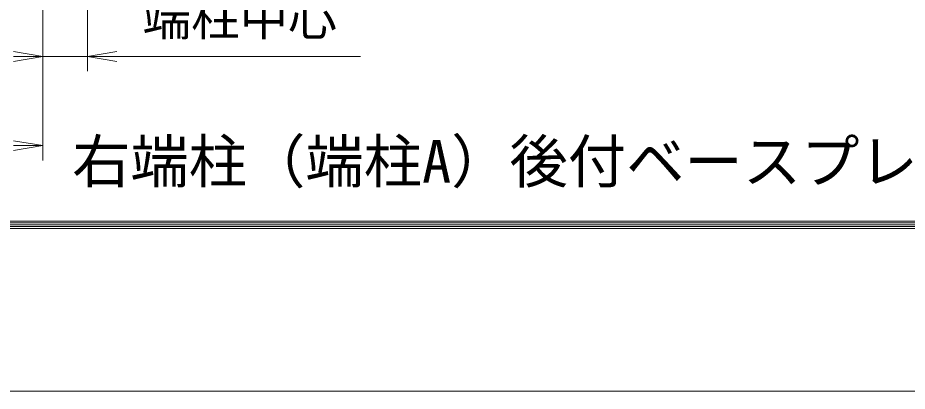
# Model space of a CAD drawing. Units: millimetres, scale not verified. Extents: x -4200 to 4200, y -2970 to 2970.
# Drawn here: x -2836 to -1635, y -2970 to -2465 of the extents above; entities that cross this region are included whole.
import ezdxf
from ezdxf.enums import TextEntityAlignment as Align

# ---------------------------------------------------------------- set-up
doc = ezdxf.new("R2010")
doc.units = ezdxf.units.MM
doc.header["$LTSCALE"] = 20
for name, color, linetype, lineweight in [('0-2_D-STR-DIM', 7, 'Continuous', 9), ('0-5_0', 7, 'Continuous', 9), ('0-7_D-TTL', 7, 'Continuous', 9)]:
    doc.layers.add(name, color=color, linetype=linetype, lineweight=lineweight)
doc.layers.add('0-8_D-TTL-TXT', color=7, linetype='Continuous')
doc.styles.add('ＭＳ ゴシック', font='')
doc.styles.get('ＭＳ ゴシック').set_extended_font_data('MS Gothic')

# ---------------------------------------------------------------- blocks, each defined once
blk = doc.blocks.new('_Open')
at = {"layer": '0-5_0'}
blk.add_line((-20, 3.33), (0, 0), dxfattribs=at)
blk.add_lwpolyline([(-20, -3.33), (0, 0), (-20, 0)], dxfattribs=at)

msp = doc.modelspace()

# ---------------------------------------------------------------- linework, layer by layer
at = {"layer": '0-2_D-STR-DIM'}
for p, q in [((-2742.04, -2172.29), (-2742.04, -2537.41)), ((-2742.04, -2172.29), (-2742.04, -2537.41)), ((-2802.04, -2277.29), (-2802.04, -2537.41)), ((-2802.04, -2277.29), (-2802.04, -2657.95)), ((-2742.04, -2517.41), (-2802.04, -2517.41)), ((-2702.04, -2517.41), (-2373.21, -2517.41)), ((-2702.04, -2517.41), (-2662.04, -2517.41))]:
    msp.add_line(p, q, dxfattribs=at)
at = {"layer": '0-7_D-TTL', "color": 2, "lineweight": 18}
msp.add_lwpolyline([(-4200, 2970), (4200, 2970), (4200, -2970), (-4200, -2970)], close=True, dxfattribs=at)
at = {"layer": '0-7_D-TTL'}
for points in [[(-3930, 2750), (3930, 2750), (3930, -2750), (-3930, -2750)], [(-3927.5, 2747.5), (3927.5, 2747.5), (3927.5, -2747.5), (-3927.5, -2747.5)], [(-3925, 2745), (3925, 2745), (3925, -2745), (-3925, -2745)], [(-3922.5, 2742.5), (3922.5, 2742.5), (3922.5, -2742.5), (-3922.5, -2742.5)], [(-3920, 2740), (3920, 2740), (3920, -2740), (-3920, -2740)]]:
    msp.add_lwpolyline(points, close=True, dxfattribs=at)

# ---------------------------------------------------------------- block references
at = {"layer": '0-2_D-STR-DIM', "xscale": 2, "yscale": 2}
for p in [(-2802.04, -2517.41), (-2802.04, -2637.95)]:
    msp.add_blockref('_Open', p, dxfattribs=at)
at = {"layer": '0-2_D-STR-DIM', "xscale": 2, "yscale": 2, "rotation": 180}
msp.add_blockref('_Open', (-2742.04, -2517.41), dxfattribs=at)
msp.add_blockref('_Open', (-2742.04, -2517.41), dxfattribs=at)

# ---------------------------------------------------------------- texts
at = {"layer": '0-2_D-STR-DIM', "style": 'ＭＳ ゴシック'}
msp.add_text('端柱中心', height=48.09, dxfattribs=at).set_placement((-2667.48, -2503.55), align=Align.BOTTOM_LEFT)
at = {"layer": '0-8_D-TTL-TXT', "style": 'ＭＳ ゴシック'}
msp.add_text('右端柱（端柱A）後付ベースプレート詳細図', height=57.77, dxfattribs=at).set_placement((-2762.69, -2705.48), align=Align.BOTTOM_LEFT)

doc.saveas('drawing.dxf')
